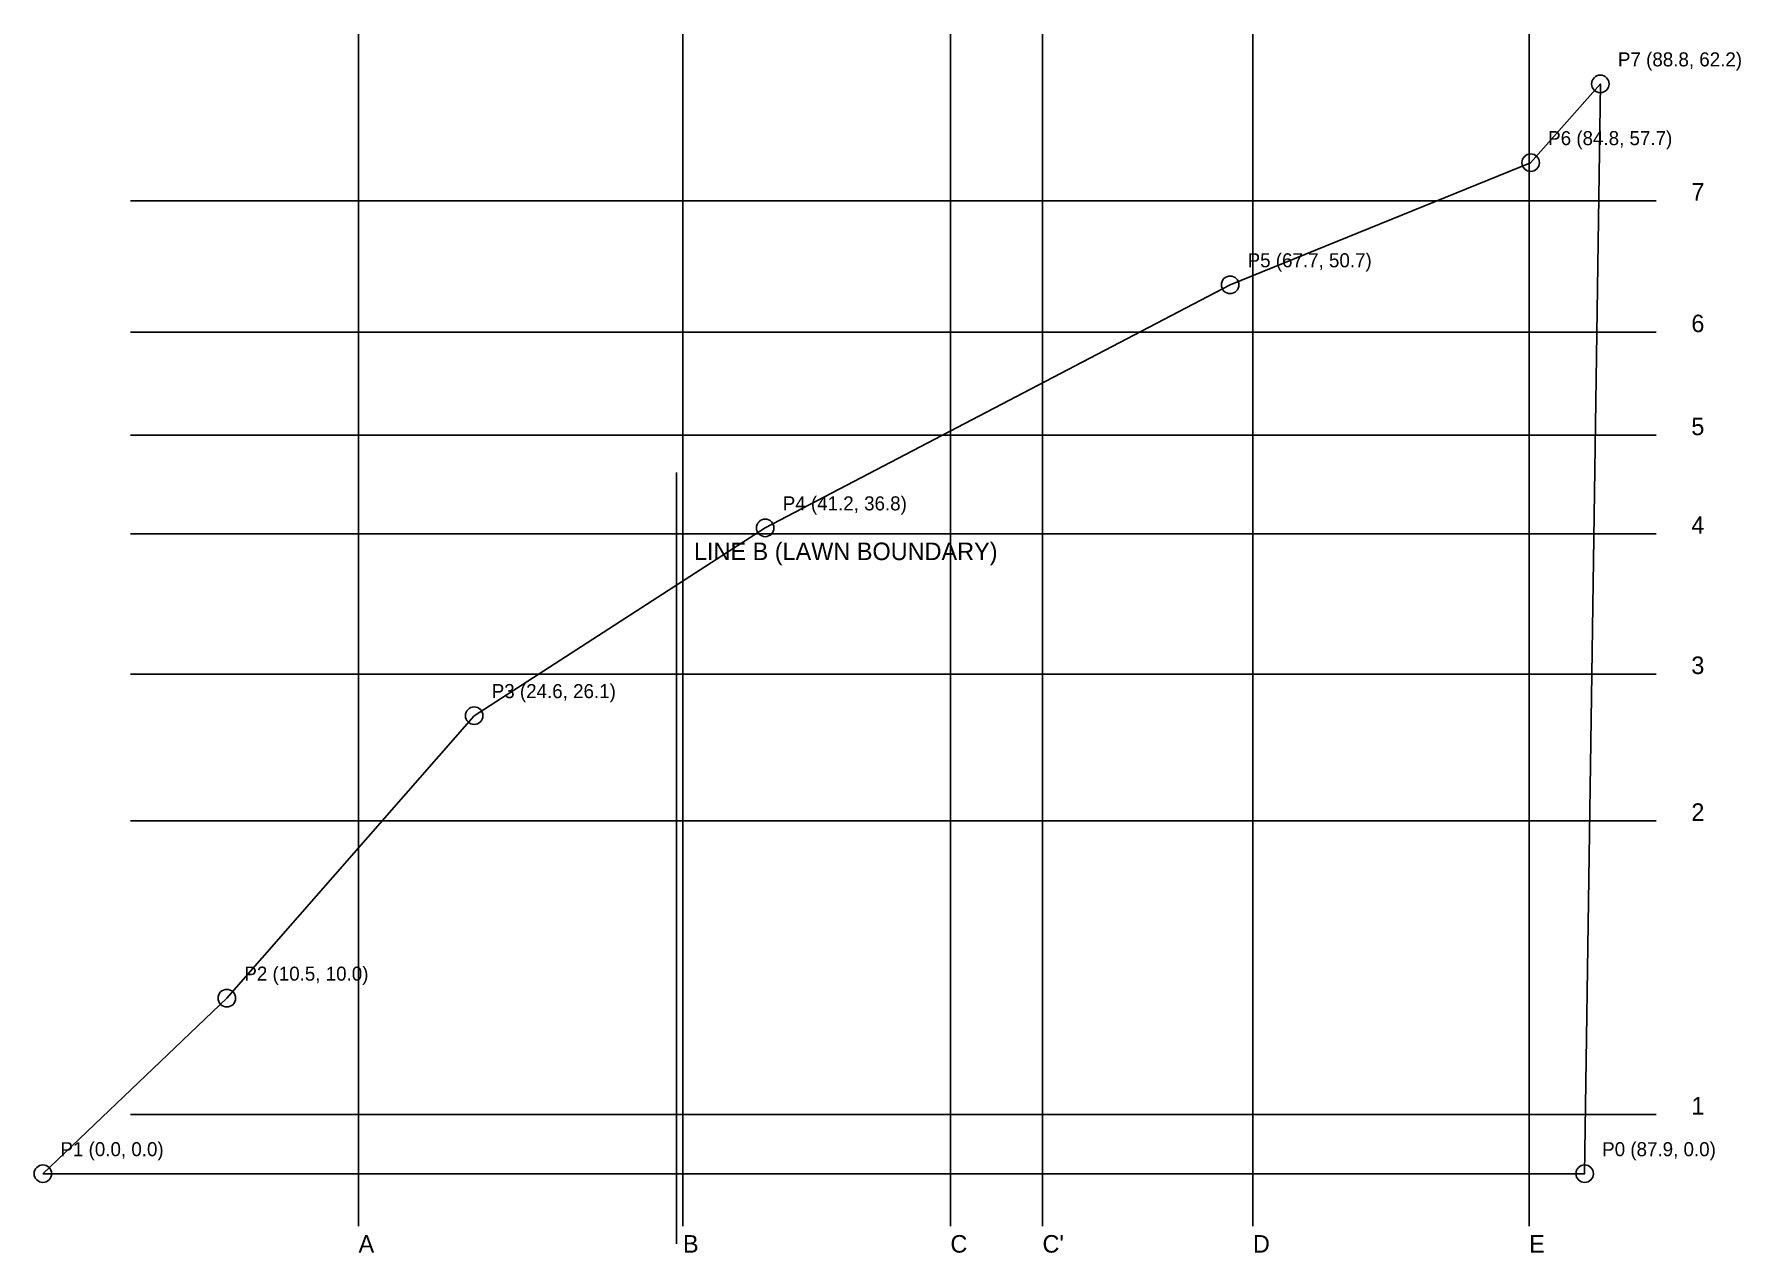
# Model space of a CAD drawing. Header units: feet. Extents: x -0.5 to 96.8, y -4.5 to 65.
import ezdxf

# ---------------------------------------------------------------- set-up
doc = ezdxf.new("R2010")
doc.units = ezdxf.units.FT
for name, color, linetype in [('0_SITE_BOUNDARY', 1, 'Continuous'), ('A_TEXT', 7, 'Continuous'), ('S_GRID_LINES', 6, 'Continuous')]:
    doc.layers.add(name, color=color, linetype=linetype)

msp = doc.modelspace()

# ---------------------------------------------------------------- linework, layer by layer
at = {"layer": '0_SITE_BOUNDARY'}
msp.add_line((36.125, -4), (36.125, 40), dxfattribs=at)
msp.add_lwpolyline([(0, 0), (10.4884, 10.0122), (24.5949, 26.1267), (41.1897, 36.8354), (67.6992, 50.701), (84.8373, 57.6678), (88.8145, 62.1602), (87.9167, 0)], close=True, dxfattribs=at)
for centre in [(88.8145, 62.1602), (84.8373, 57.6678), (67.6992, 50.701), (41.1897, 36.8354), (24.5949, 26.1267), (10.4884, 10.0122), (0, 0), (87.9167, 0)]:
    msp.add_circle(centre, 0.5, dxfattribs=at)
at = {"layer": 'S_GRID_LINES'}
for p, q in [((18, -3), (18, 65)), ((36.5, -3), (36.5, 65)), ((51.75, -3), (51.75, 65)), ((57, -3), (57, 65)), ((69, -3), (69, 65)), ((84.75, -3), (84.75, 65)), ((5, 55.5), (92, 55.5)), ((5, 48), (92, 48)), ((5, 42.125), (92, 42.125)), ((5, 36.5), (92, 36.5)), ((5, 28.5), (92, 28.5)), ((5, 20.125), (92, 20.125)), ((5, 3.375), (92, 3.375))]:
    msp.add_line(p, q, dxfattribs=at)

# ---------------------------------------------------------------- texts
at = {"layer": '0_SITE_BOUNDARY'}
for s, p in [('P7 (88.8, 62.2)', (89.8145, 63.1602)), ('P6 (84.8, 57.7)', (85.8373, 58.6678)), ('P5 (67.7, 50.7)', (68.6992, 51.701)), ('P4 (41.2, 36.8)', (42.1897, 37.8354)), ('P3 (24.6, 26.1)', (25.5949, 27.1267)), ('P2 (10.5, 10.0)', (11.4884, 11.0122)), ('P1 (0.0, 0.0)', (1, 1)), ('P0 (87.9, 0.0)', (88.9167, 1))]:
    msp.add_text(s, height=0.8, dxfattribs=at).set_placement(p)
at = {"layer": 'A_TEXT'}
msp.add_text('LINE B (LAWN BOUNDARY)', height=1, dxfattribs=at).set_placement((37.125, 35))
at = {"layer": 'S_GRID_LINES'}
for s, p in [('7', (94, 55.5)), ('6', (94, 48)), ('5', (94, 42.125)), ('4', (94, 36.5)), ('3', (94, 28.5)), ('2', (94, 20.125)), ('1', (94, 3.375)), ('A', (18, -4.5)), ('B', (36.5, -4.5)), ('C', (51.75, -4.5)), ("C'", (57, -4.5)), ('D', (69, -4.5)), ('E', (84.75, -4.5))]:
    msp.add_text(s, height=1, dxfattribs=at).set_placement(p)

doc.saveas('drawing.dxf')
